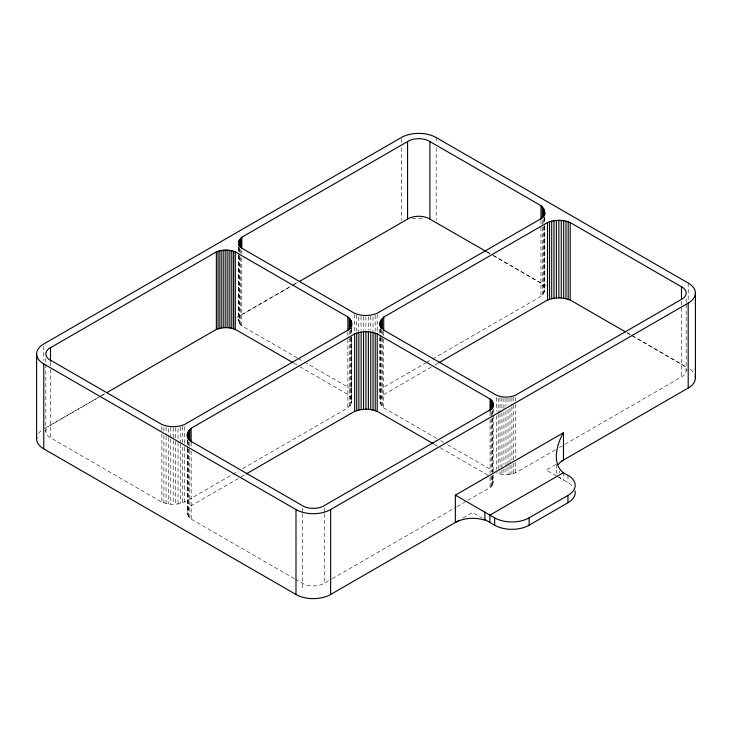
<?xml version="1.0" encoding="UTF-8"?>
<svg xmlns="http://www.w3.org/2000/svg" width="732" height="732" viewBox="0 0 732 732"><rect width="100%" height="100%" fill="white"/><g stroke="black" fill="none" stroke-linecap="round" stroke-linejoin="round"><path stroke-width="0.55" stroke-dasharray="3.66 2.75" d="M294.392 578.683L192.763 520.013C185.818 517.314 185.818 507.496 192.763 504.796L240.197 477.41M297.43 357.985L243.125 326.637C237.333 324.386 237.333 316.187 243.125 313.937L291.382 286.084M242.631 468.645L346.263 408.813L350.344 405.29L351.772 401.127L351.772 337.251M436.684 438.386L385.316 408.731C378.426 406.05 378.426 396.305 385.316 393.624L433.811 365.625M467.931 500.349L488.729 488.336C493.615 486.387 494.923 479.368 490.065 476.578M432.456 359.046L539.356 297.329L543.382 293.861L544.791 289.762L544.791 225.877M559.321 447.581L683.011 376.047A15.363 8.875 0 0 0 683.011 365.25L631.194 335.21M44.753 428.321L105.161 393.441M236.884 317.395L293.331 284.803M294.328 284.226L297.293 282.515M100.979 396.012L48.962 426.161A15.235 8.793 0 0 0 48.962 436.867L160.052 501.127C168.095 505.354 178.334 505.354 186.367 501.127L231.77 474.912M101.968 395.436L104.932 393.725M292.361 285.517L297.284 282.671M232.758 474.345L238.678 470.923M379.011 389.909L425.53 363.045M426.518 362.477L431.468 359.622M241.185 476.843L245.138 474.565M434.808 365.058L437.773 363.337M295.38 579.259L304.018 584.118A15.28 8.821 0 0 0 322.62 584.118L331.276 579.241M332.264 578.673L456.045 507.203M457.043 506.636L466.943 500.917M555.387 449.86L516.966 472.039C510.735 475.352 502.985 475.471 496.497 472.817M463.045 518.036L472.643 512.492L482.242 518.036M555.798 464.491L546.191 470.036L556.86 476.193M486.597 251.579L492.526 255.001M493.514 255.569L545.889 285.809M626.931 332.603L688.199 367.976M487.091 252.018L492.023 254.864M493.011 255.431L540.957 283.238L544.16 286.99L544.791 289.762M627.251 332.932L630.206 334.643M557.83 476.752L567.95 482.598A24.705 14.265 0 0 1 571.875 485.545M298.418 358.561L303.35 361.407M304.338 361.974L352.714 389.909M440.637 440.673L443.601 442.384M447.554 444.663L493.981 471.472M294.017 363.282L298.949 366.128M299.928 366.695L347.883 394.511L350.344 396.973L351.772 401.127M434.378 444.324L439.319 447.17M440.307 447.746L488.729 475.699M559.596 477.09L560.739 478.426M688.199 283.046L688.199 301.163M686.186 298.784L686.186 303.35M686.186 304.485L686.186 370.648M681.483 301.502L681.483 377.053M567.95 475.233L567.95 482.598M563.475 472.652L563.475 480.009M559.596 471.06L559.596 473.064M556.32 464.527L556.32 470.036M544.791 217.898L544.791 224.742M544.626 217.642L544.626 224.999M544.626 225.621L544.626 291.162M544.16 217.248L544.16 221.97M544.16 226.371L544.16 292.535M543.382 219.499L543.382 225.419M543.382 226.554L543.382 293.861M542.302 220.524L542.302 226.673M542.302 227.368L542.302 295.115M540.957 220.506L540.957 226.691M540.957 227.35L540.957 296.277M515.429 397.522L515.429 403.231M515.429 404.366L515.429 457.985M515.429 462.551L515.429 472.817M513.745 397.037L513.745 403.881M513.745 405.025L513.745 462.057M513.745 463.2L513.745 473.467M511.915 397.558L511.915 405.546M511.915 406.681L511.915 460.3M511.915 464.857L511.915 473.988M509.994 397.933L509.994 403.634M509.994 408.2L509.994 464.097M509.994 465.241L509.994 474.363M507.999 398.162L507.999 405.006M507.999 409.572L507.999 465.47M507.999 466.604L507.999 474.592M505.968 398.245L505.968 406.223M505.968 410.789L505.968 466.687M505.968 467.821L505.968 474.665M503.936 398.162L503.936 410.716M503.936 411.851L503.936 464.326M503.936 468.892L503.936 474.592M501.942 397.933L501.942 411.622M501.942 412.766L501.942 468.663M501.942 469.798L501.942 474.363M500.011 397.558L500.011 412.391M500.011 413.525L500.011 467.144M500.011 471.701L500.011 473.988M498.19 398.181L498.19 413.004M498.19 414.147L498.19 471.179M496.497 397.522L496.497 411.21M496.497 415.776L496.497 469.395M493.267 409.014L493.13 474.062M493.13 475.15L493.13 483.184M492.737 410.121L492.737 417.03M492.737 418.109L492.737 474.062M492.737 475.141L492.737 484.328M492.087 411.293L492.087 417.002M492.087 418.137L492.087 471.756M492.087 476.312L492.087 485.435M491.19 412.345L491.19 418.228M491.19 419.189L491.19 471.847M491.19 476.221L491.19 486.487M490.065 412.171L490.065 415.593M490.065 419.537L490.065 473.156M490.065 477.191L490.065 487.457M436.19 137.552L436.19 143.207M436.19 147.745L436.19 220.213M401.282 138.677L401.282 143.207M401.282 147.745L401.282 220.213M383.724 331.935L383.724 338.102M383.724 339.236L383.724 407.678M382.378 330.818L382.378 337.662M382.378 338.074L382.378 406.516M381.308 329.793L381.308 336.821M381.308 337.772L381.308 405.263M380.53 328.833L380.53 336.821M380.53 337.781L380.53 403.945M380.054 329.061L380.054 336.409M380.054 337.553L380.054 402.573M379.899 329.318L379.899 336.162M379.899 337.296L379.899 401.182M377.181 314.403L377.181 332.657M375.159 315.19L375.159 331.157M372.981 316.947L372.981 331.779M370.676 316.261L370.676 329.949M368.288 316.535L368.288 330.224M365.863 316.627L365.863 330.315M363.438 316.535L363.438 330.224M361.05 316.261L361.05 329.949M358.744 316.947L358.744 331.779M356.566 315.19L356.566 331.157M354.544 314.403L354.544 332.657M351.772 328.128L351.772 332.685M351.616 328.403L351.616 333.554M351.616 337.525L351.616 402.545M351.131 329.793L351.131 336.72M351.131 337.781L351.131 403.945M350.344 330.004L350.344 337.653M350.344 337.983L350.344 405.29M349.255 330.672L349.255 337.516M349.255 338.12L349.255 406.562M347.883 331.779L347.883 338.623M347.883 339.3L347.883 407.742M324.349 507.962L324.349 512.519M324.349 513.663L324.349 583.248M302.289 507.962L302.289 512.519M302.289 513.663L302.289 590.605M241.789 250.472L241.789 253.894M241.789 257.783L241.789 325.758M240.654 249.493L240.654 253.062M240.654 257.481L240.654 324.779M239.757 248.413L239.757 255.285M239.757 256.392L239.757 323.727M239.099 248.377L239.099 255.312M239.099 256.365L239.099 322.611M238.705 247.251L238.705 254.16M238.705 255.239L238.705 321.458M238.568 247.279L238.568 254.123M238.568 255.267L238.568 320.287M191.153 442.521L191.153 447.087M191.153 451.104L191.153 518.951M189.798 442.494L189.798 449.338M189.798 449.988L189.798 517.78M188.719 442.128L188.719 448.076M188.719 448.972L188.719 516.518M187.941 441.039L187.941 444.599M187.941 449.027L187.941 515.191M187.465 439.658L187.465 447.124M187.465 448.258L187.465 513.809M187.3 440.536L187.3 447.38M187.3 448.524L187.3 512.4M184.537 426.765L184.537 446.163M184.537 447.298L184.537 502.051M182.515 426.408L182.515 442.375M182.515 446.941L182.515 502.838M180.337 427.031L180.337 442.997M180.337 444.141L180.337 503.451M178.032 428.623L178.032 441.167M178.032 442.311L178.032 503.909M175.643 427.753L175.643 440.298M175.643 441.442L175.643 504.183M173.21 427.845L173.21 439.255M173.21 440.39L173.21 504.275M170.785 427.753L170.785 438.02M170.785 439.163L170.785 504.183M168.397 428.623L168.397 436.601M168.397 437.745L168.397 503.909M166.091 427.031L166.091 435.009M166.091 436.153L166.091 503.451M163.904 427.543L163.904 430.965M163.904 435.531L163.904 502.838M161.882 426.765L161.882 432.466M161.882 433.609L161.882 502.051M50.481 362.422L50.481 368.278M50.481 369.267L50.481 437.864M45.814 358.506L45.814 363.072M45.814 364.216L45.814 431.514M43.764 346.227L43.764 360.949M38.457 433.472A24.449 14.118 0 0 1 43.764 428.888M412.354 218.786A24.687 14.247 0 0 1 425.127 218.786M690.322 369.367A24.586 14.192 0 0 1 694.558 374.336M557.153 473.686A24.44 14.109 0 0 1 556.53 468.187"/><path stroke-width="1.1" d="M187.3 434.835L188.719 430.718L191.153 428.284L354.663 333.883C361.782 330.928 370.108 330.928 377.227 333.883L490.065 399.004C494.164 401.392 494.164 407.504 490.065 409.893L322.62 506.553A15.28 8.821 0 0 1 304.018 506.553L191.153 441.387L188.719 438.953L187.3 434.835L187.3 437.114M238.568 245L239.099 240.398L241.789 237.25L409.325 140.544A15.463 8.93 0 0 1 428.156 140.544L540.957 205.674L544.16 209.425L544.791 214.476M379.899 323.608L380.53 320.845L383.724 317.112L547.49 222.555C554.655 219.582 563.036 219.582 570.201 222.555L683.011 287.676A15.363 8.875 0 0 1 683.011 298.482L515.429 395.243C509.463 397.723 502.472 397.723 496.497 395.243L383.724 330.114L380.53 326.371L379.899 323.608L379.899 325.896M544.791 212.189L544.16 214.961L540.957 218.712L377.181 313.269C370.035 316.224 361.681 316.224 354.544 313.269L241.789 248.185L239.757 246.153L238.568 242.722M351.131 326.371C352.842 322.931 350.82 318.969 347.883 316.947L235.311 251.927C229.336 249.447 222.345 249.447 216.37 251.927L48.962 348.588A15.235 8.793 0 0 0 48.962 359.302L161.882 424.487C169.028 427.451 177.391 427.451 184.537 424.487L347.883 330.178L351.131 326.371L351.131 320.744M484.868 512.19L484.868 520.232A24.44 14.109 0 0 0 455.359 522.474L455.359 495.152L563.475 432.731C555.853 445.221 550.574 468.288 567.95 475.233A24.705 14.265 0 0 1 567.95 495.408L567.95 502.765L529.099 525.201A24.366 14.064 0 0 1 494.64 525.201L484.163 519.153M106.918 392.581L214.842 330.269C221.558 326.737 230.113 326.737 236.839 330.269L293.029 362.715M299.26 281.536L409.325 218.109A15.463 8.93 0 0 1 428.156 218.109L486.112 251.442M246.126 473.988L352.842 412.372C360.849 408.163 371.042 408.163 379.048 412.372L433.39 443.748M438.761 362.77L545.66 301.053C553.721 296.817 563.969 296.817 572.031 301.053L625.274 331.797M43.764 363.932L295.993 509.554A24.495 14.146 0 0 0 330.635 509.554L688.199 303.121A24.586 14.192 0 0 0 688.199 283.046L436.19 137.552A24.687 14.247 0 0 0 401.282 137.552L43.764 343.967A24.449 14.118 0 0 0 43.764 363.932L43.764 448.853L295.993 594.485A24.495 14.146 0 0 0 330.635 594.485L459.202 520.26M561.554 461.16L688.199 388.042A24.586 14.192 0 0 0 695.19 376.157M563.475 472.652L489.928 515.118L489.928 522.474M455.359 495.152L494.64 517.835A24.366 14.064 0 0 0 529.099 517.835L567.95 495.408M695.4 293.084L695.4 378.014M688.199 303.121L688.199 388.042M681.483 286.679L681.483 299.223M570.201 222.555L570.201 300.129M568.169 221.778L568.169 299.342M565.982 221.155L565.982 298.72M563.667 220.698L563.667 298.263M563.475 432.731L563.475 460.053A24.44 14.109 0 0 0 558.177 464.628M561.279 220.424L561.279 297.988M558.845 220.332L558.845 297.897M556.412 220.424L556.412 297.988M554.023 220.698L554.023 298.263M551.708 221.155L551.708 298.72M549.522 221.778L549.522 299.342M547.49 222.555L547.49 300.129M544.626 210.798L544.626 215.354M544.16 209.425L544.16 216.269M543.382 208.098L543.382 217.221M542.302 206.836L542.302 218.246M540.957 205.674L540.957 219.362M529.099 517.835L529.099 525.201M494.64 517.835L494.64 525.201M493.13 403.286L493.267 406.727M492.737 402.133L492.737 407.843M492.087 401.026L492.087 409.014M491.19 399.983L491.19 409.106M490.065 399.004L490.065 411.558M429.904 141.432L429.904 218.996M407.578 141.432L407.578 218.996M383.724 317.112L383.724 330.8M382.378 318.274L382.378 328.54M381.308 319.527L381.308 328.65M380.53 320.845L380.53 327.689M380.054 322.217L380.054 325.639M377.227 333.883L377.227 411.448M375.214 333.106L375.214 410.67M373.036 332.484L373.036 410.057M370.74 332.035L370.74 409.609M368.37 331.761L368.37 409.334M365.945 331.669L365.945 409.243M363.53 331.761L363.53 409.334M361.151 332.035L361.151 409.609M358.854 332.484L358.854 410.057M356.685 333.106L356.685 410.67M354.663 333.883L354.663 411.448M351.616 322.144L351.616 327.259M350.344 319.399L350.344 328.531M349.255 318.127L349.255 329.537M347.883 316.947L347.883 330.635M330.635 509.554L330.635 594.485M295.993 509.554L295.993 594.485M241.789 237.25L241.789 248.66M240.654 238.229L240.654 247.352M239.757 239.282L239.757 247.27M239.099 240.398L239.099 246.098M238.705 241.551L238.705 244.973M235.311 251.927L235.311 329.492M233.618 251.277L233.618 328.842M231.797 250.756L231.797 328.32M229.866 250.381L229.866 327.945M227.872 250.152L227.872 327.716M225.84 250.07L225.84 327.643M223.809 250.152L223.809 327.716M221.814 250.381L221.814 327.945M219.884 250.756L219.884 328.32M218.063 251.277L218.063 328.842M216.37 251.927L216.37 329.492M191.153 428.284L191.153 441.972M189.798 429.455L189.798 440.865M188.719 430.718L188.719 439.841M187.941 432.054L187.941 438.898M187.465 433.435L187.465 436.858M50.481 347.599L50.481 361.288M36.6 353.949L36.6 438.871M574.977 490.815A24.705 14.265 0 0 1 567.95 502.765M43.764 448.853A24.449 14.118 0 0 1 36.81 437.031"/></g></svg>
